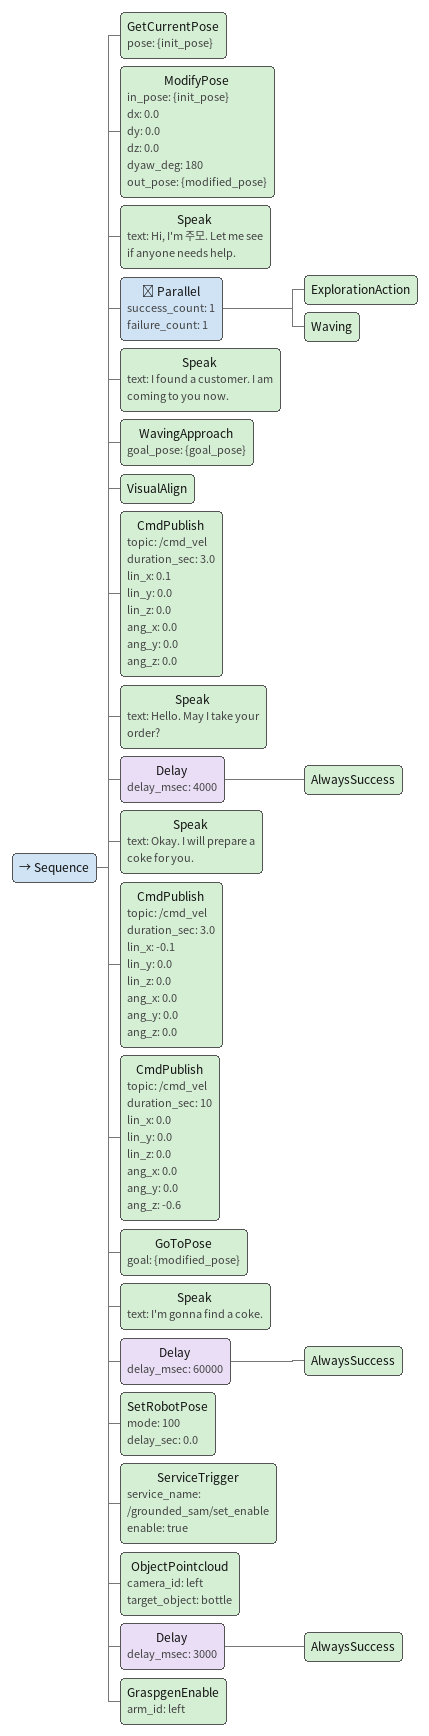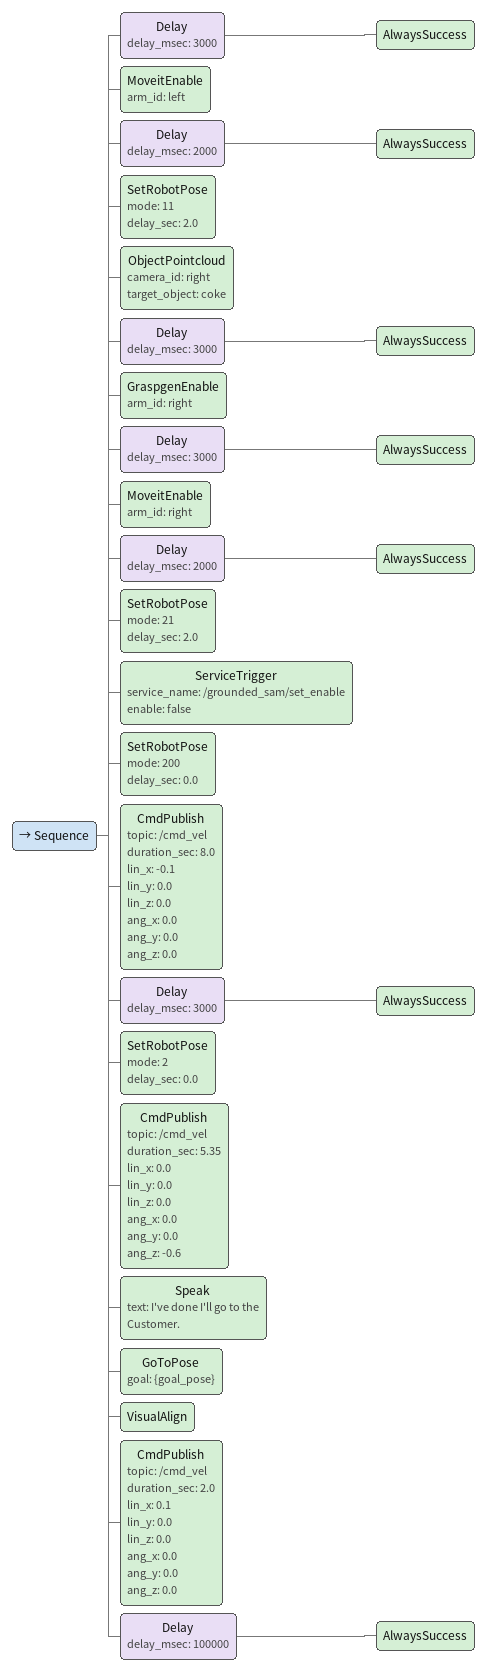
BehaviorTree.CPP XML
<Sequence>
<!-- #Scene 1.  감지 및 이동 (Start) -->
            <GetCurrentPose pose="{init_pose}"/>
            <ModifyPose in_pose="{init_pose}" dx="0.0" dy="0.0" dz="0.0" dyaw_deg="180" out_pose="{modified_pose}"/>
            <Speak text="Hi, I'm 주모. Let me see if anyone needs help."/>
            <Parallel success_count="1" failure_count="1">
                    <ExplorationAction/>
                    <Waving/>
            </Parallel>
            <Speak text="I found a customer. I am coming to you now."/>

                <WavingApproach goal_pose="{goal_pose}"/>

            <VisualAlign/>
            <CmdPublish topic="/cmd_vel" duration_sec="3.0" lin_x="0.1" lin_y="0.0" lin_z="0.0" ang_x="0.0" ang_y="0.0" ang_z="0.0"/>

<!-- #Scene 2. Customer  -->

            <Speak text="Hello. May I take your order?"/>

            <Delay delay_msec="4000">
                <AlwaysSuccess/>
            </Delay>

            <!-- host says : Pineapple Soda Plz. -->
            <Speak text="Okay. I will prepare a coke for you."/>
            <CmdPublish topic="/cmd_vel" duration_sec="3.0" lin_x="-0.1" lin_y="0.0" lin_z="0.0" ang_x="0.0" ang_y="0.0" ang_z="0.0"/>
            <CmdPublish topic="/cmd_vel" duration_sec="10" lin_x="0.0" lin_y="0.0" lin_z="0.0" ang_x="0.0" ang_y="0.0" ang_z="-0.6"/>

            <GoToPose goal="{modified_pose}"/>

            <!-- host says : “I’ll place the tumbler on the table to your right. The Pineapple soda is on the shelf in front of you. Please serve them.” -->

            <!-- 파라미터 설정 필요 -->
            <!-- 파라미터 설정 필요 -->

            <!-- 파라미터 설정 필요 -->
            <!-- 파라미터 설정 필요 -->

            <Speak text="I'm gonna find a coke."/>

            <Delay delay_msec="60000">
                <AlwaysSuccess/>
            </Delay>

            <SetRobotPose mode="100" delay_sec="0.0"/>

<!-- #Scene 2. tumbler Manipulation  -->
            <ServiceTrigger service_name="/grounded_sam/set_enable" enable="true"/>
            <ObjectPointcloud camera_id="left" target_object="bottle"/>

            <Delay delay_msec="3000">
                <AlwaysSuccess/>
            </Delay>

            <GraspgenEnable arm_id="left"/>

        </Sequence>

<Sequence>
<Delay delay_msec="3000">
                <AlwaysSuccess/>
            </Delay>

            <MoveitEnable arm_id="left"/>

            <!-- 파라미터 설정 필요 -->
            <Delay delay_msec="2000">
                <AlwaysSuccess/>
            </Delay>
            <!-- 파라미터 설정 필요 -->

            <SetRobotPose mode="11" delay_sec="2.0"/>
<!-- #Scene 2.Cup Manipulation End -->

            <ObjectPointcloud camera_id="right" target_object="coke"/>

            <Delay delay_msec="3000">
                <AlwaysSuccess/>
            </Delay>

            <GraspgenEnable arm_id="right"/>

            <Delay delay_msec="3000">
                <AlwaysSuccess/>
            </Delay>
            <MoveitEnable arm_id="right"/>

            <!-- 파라미터 설정 필요 -->
            <Delay delay_msec="2000">
                <AlwaysSuccess/>
            </Delay>
            <!-- 파라미터 설정 필요 -->

            <SetRobotPose mode="21" delay_sec="2.0"/>
            <ServiceTrigger service_name="/grounded_sam/set_enable" enable="false"/>
<!-- #Scene 3. Pineapple Juice Can Manipulation End -->

            <SetRobotPose mode="200" delay_sec="0.0"/>

            <!-- 뒤로 가기 -->

            <!-- 파라미터 설정 필요 -->
            <CmdPublish topic="/cmd_vel" duration_sec="8.0" lin_x="-0.1" lin_y="0.0" lin_z="0.0" ang_x="0.0" ang_y="0.0" ang_z="0.0"/>
            <!-- 파라미터 설정 필요 -->

            <Delay delay_msec="3000">
                <AlwaysSuccess/>
            </Delay>

            <SetRobotPose mode="2" delay_sec="0.0"/>

            <!-- 돌기 -->
            <!-- 파라미터 설정 필요 -->
            <CmdPublish topic="/cmd_vel" duration_sec="5.35" lin_x="0.0" lin_y="0.0" lin_z="0.0" ang_x="0.0" ang_y="0.0" ang_z="-0.6"/>
            <!-- 파라미터 설정 필요 -->

            <Speak text="I've done I'll go to the Customer."/>

<!-- #Scene 3. Go To Customer -->

            <GoToPose goal="{goal_pose}"/>
            <VisualAlign/>
            <CmdPublish topic="/cmd_vel" duration_sec="2.0" lin_x="0.1" lin_y="0.0" lin_z="0.0" ang_x="0.0" ang_y="0.0" ang_z="0.0"/>

            <Delay delay_msec="100000">
                <AlwaysSuccess/>
            </Delay>

        </Sequence>
